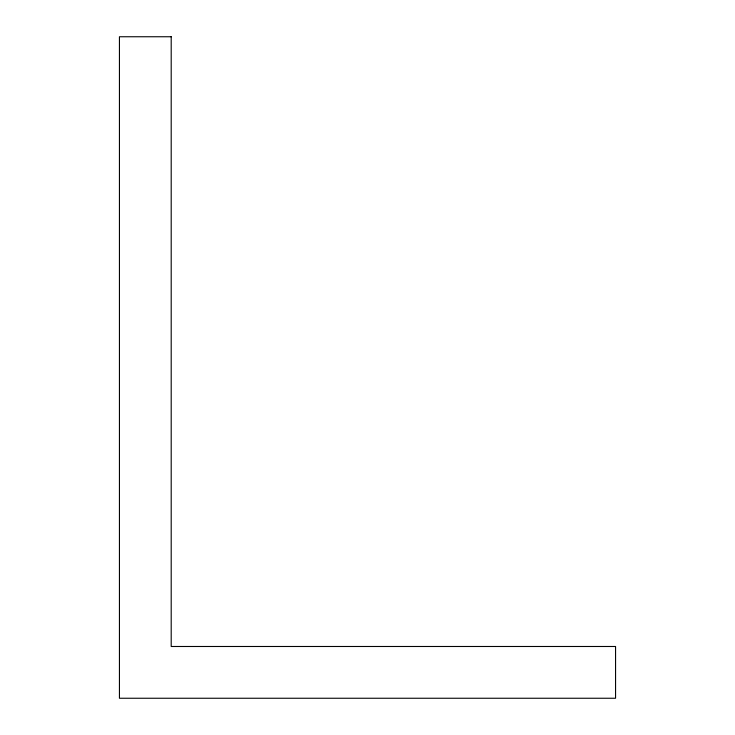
<?xml version="1.0" encoding="UTF-8"?>
<svg xmlns="http://www.w3.org/2000/svg" width="735" height="735" viewBox="0 0 735 735"><rect width="100%" height="100%" fill="white"/><g stroke="black" fill="none" stroke-linecap="round" stroke-linejoin="round"><path stroke-width="1.1" d="M171.2 36.75L119.438 36.75L119.438 698.25L615.562 698.25L615.562 646.488L171.2 646.488L171.2 36.75"/></g></svg>
